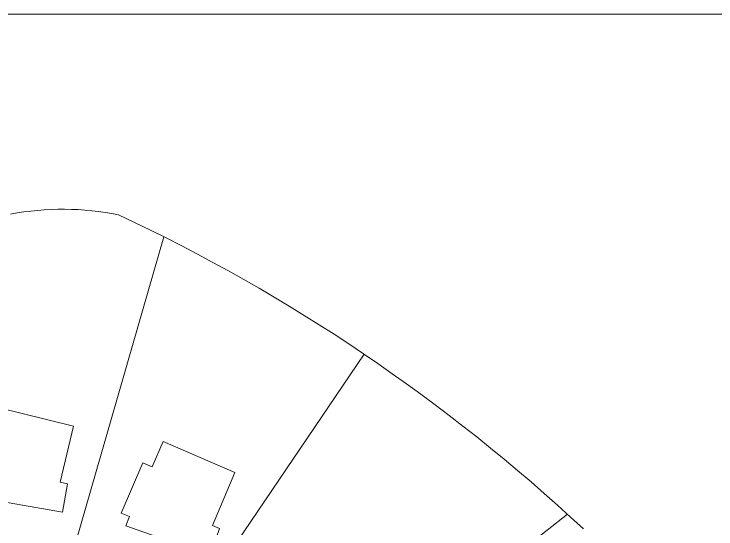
# Model space of a CAD drawing. Header units: inches. Extents: x 36 to 190, y -75 to 56.
# Drawn here: x 162.52 to 174.81, y 0.88 to 9.9 of the extents above; entities that cross this region are included whole.
import ezdxf

# ---------------------------------------------------------------- set-up
doc = ezdxf.new("R2010")
doc.units = ezdxf.units.IN
doc.layers.add('01_ORIGINAL_CAD', color=7, linetype='Continuous', lineweight=20)

# ---------------------------------------------------------------- blocks, each defined once
blk = doc.blocks.new('06_WAVES')
at = {"layer": '01_ORIGINAL_CAD'}
blk.add_line((36.248, 55.9), (71.442, 55.9), dxfattribs=at)
for points in [[(55.143, 52), (53.51, 46.333)], [(55.552, 45.371), (58.647, 49.945)], [(62.206, 47.145), (57.223, 43.22)]]:
    blk.add_lwpolyline(points, dxfattribs=at)
for points in [[(53.327, 47.704), (53.561, 48.687), (52.231, 49.012), (52.116, 48.544), (51.942, 48.586), (51.715, 47.658), (51.87, 47.62), (51.829, 47.45), (53.37, 47.181), (53.455, 47.672)], [(55.995, 46.944), (56.387, 47.876), (55.128, 48.415), (54.938, 47.972), (54.774, 48.042), (54.397, 47.164), (54.544, 47.101), (54.475, 46.94), (55.951, 46.422), (56.116, 46.892)]]:
    blk.add_lwpolyline(points, close=True, dxfattribs=at)
for centre, radius, start, end in [((53.373, 47.535), 4.948, 78.6004, 100.6499), ((40.939, 23.771), 31.601, 47.0054, 64.8874)]:
    blk.add_arc(centre, radius, start, end, dxfattribs=at)

msp = doc.modelspace()

# ---------------------------------------------------------------- block references
msp.add_blockref('06_WAVES', (110, -46))

doc.saveas('drawing.dxf')
